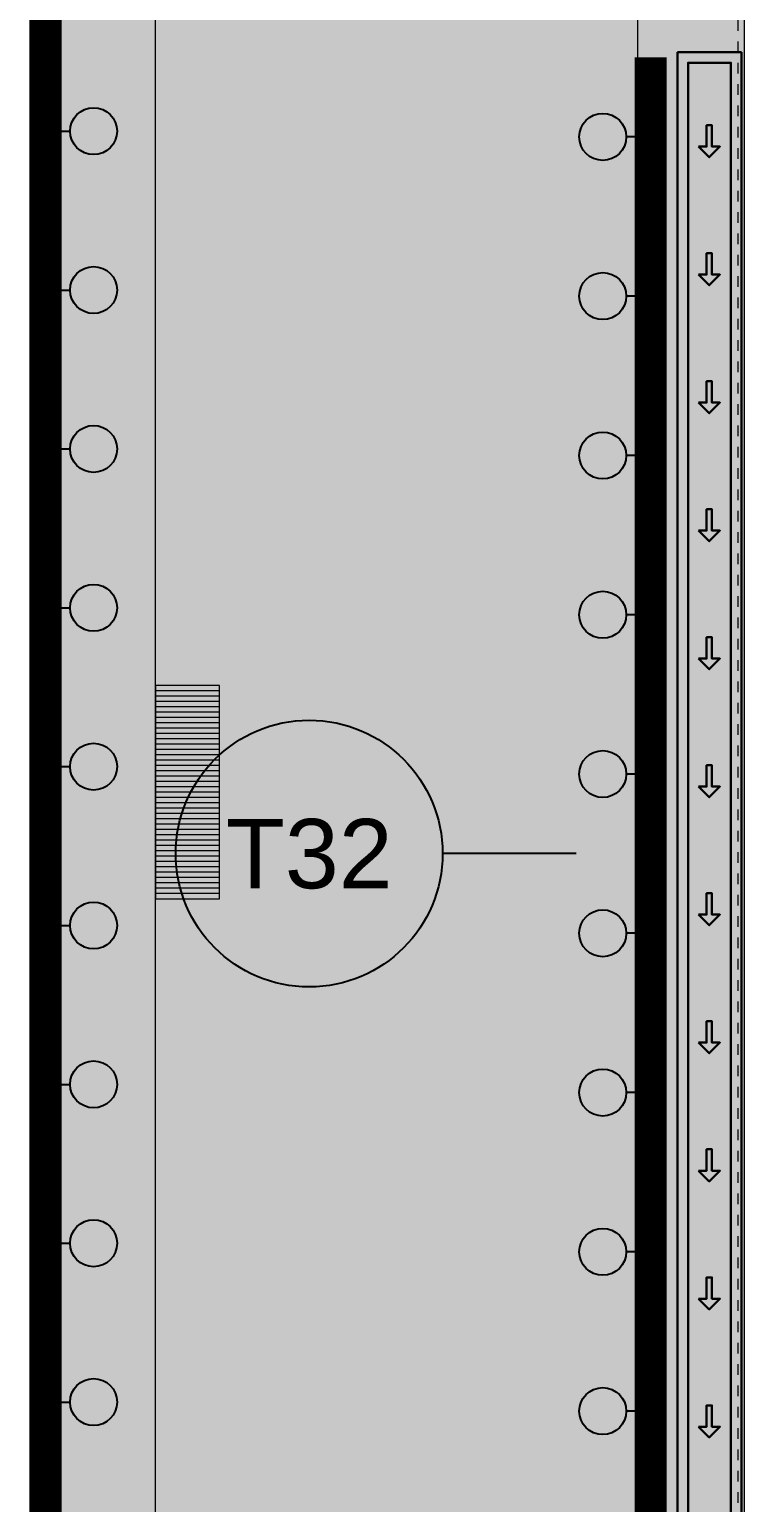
# Model space of a CAD drawing. Header units: metres. Extents: x 349703 to 349913, y 9282546 to 9282694.
# Drawn here: x 349782.7 to 349789.41, y 9282642.73 to 9282656.54 of the extents above; entities that cross this region are included whole.
import ezdxf
from ezdxf.enums import TextEntityAlignment as Align

# ---------------------------------------------------------------- set-up
doc = ezdxf.new("R2010")
doc.units = ezdxf.units.M
doc.header["$LTSCALE"] = 0.25
doc.linetypes.add('B. SUM 2$0$HIDDEN', pattern=[0.375, 0.25, -0.125])
for name, color, linetype, lineweight in [('.', 7, 'Continuous', 0), ('0_ CUNETAS', 160, 'Continuous', 5), ('AREA-VERDE', 3, 'CONTINUOUS', 9), ('ARQ-FONDO', 253, 'CONTINUOUS', 9), ('CUNETAS-RED', 5, 'CONTINUOUS', 18), ('LLORAD-SIMB', 1, 'CONTINUOUS', 25), ('LLORAD-TEXTO', 1, 'CONTINUOUS', 25), ('LLORAD-TRAMO', 1, 'CONTINUOUS', 70)]:
    doc.layers.add(name, color=color, linetype=linetype, lineweight=lineweight)
doc.styles.get("Standard").update_dxf_attribs({"font": 'arial.ttf'})

# ---------------------------------------------------------------- blocks, each defined once
blk = doc.blocks.new('VEREDA MODULO MADRE')
at = {"layer": 'ARQ-FONDO', "linetype": 'B. SUM 2$0$HIDDEN'}
blk.add_lwpolyline([(350103.017, 9282495.972), (350119.067, 9282495.972), (350119.067, 9282487.872), (350103.017, 9282487.872)], close=True, dxfattribs=at)
blk = doc.blocks.new('BANCA PATIOS')
at = {"layer": 'ARQ-FONDO', "flags": 128}
for points in [[(348211.586, 9282636.853), (348213.586, 9282636.853), (348213.586, 9282637.453), (348211.586, 9282637.453), (348211.586, 9282636.853)], [(348211.636, 9282637.453), (348211.636, 9282636.853)], [(348211.686, 9282637.453), (348211.686, 9282636.853)], [(348211.736, 9282637.453), (348211.736, 9282636.853)], [(348211.786, 9282637.453), (348211.786, 9282636.853)], [(348211.836, 9282637.453), (348211.836, 9282636.853)], [(348211.886, 9282637.453), (348211.886, 9282636.853)], [(348211.936, 9282637.453), (348211.936, 9282636.853)], [(348211.986, 9282637.453), (348211.986, 9282636.853)], [(348212.036, 9282637.453), (348212.036, 9282636.853)], [(348212.086, 9282637.453), (348212.086, 9282636.853)], [(348212.136, 9282637.453), (348212.136, 9282636.853)], [(348212.186, 9282637.453), (348212.186, 9282636.853)], [(348212.236, 9282637.453), (348212.236, 9282636.853)], [(348212.286, 9282637.453), (348212.286, 9282636.853)], [(348212.336, 9282637.453), (348212.336, 9282636.853)], [(348212.386, 9282637.453), (348212.386, 9282636.853)], [(348212.436, 9282637.453), (348212.436, 9282636.853)], [(348212.486, 9282637.453), (348212.486, 9282636.853)], [(348212.536, 9282637.453), (348212.536, 9282636.853)], [(348212.586, 9282637.453), (348212.586, 9282636.853)], [(348212.636, 9282637.453), (348212.636, 9282636.853)], [(348212.686, 9282637.453), (348212.686, 9282636.853)], [(348212.736, 9282637.453), (348212.736, 9282636.853)], [(348212.786, 9282637.453), (348212.786, 9282636.853)], [(348212.836, 9282637.453), (348212.836, 9282636.853)], [(348212.886, 9282637.453), (348212.886, 9282636.853)], [(348212.936, 9282637.453), (348212.936, 9282636.853)], [(348212.986, 9282637.453), (348212.986, 9282636.853)], [(348213.036, 9282637.453), (348213.036, 9282636.853)], [(348213.086, 9282637.453), (348213.086, 9282636.853)], [(348213.136, 9282637.453), (348213.136, 9282636.853)], [(348213.186, 9282637.453), (348213.186, 9282636.853)], [(348213.236, 9282637.453), (348213.236, 9282636.853)], [(348213.286, 9282637.453), (348213.286, 9282636.853)], [(348213.336, 9282637.453), (348213.336, 9282636.853)], [(348213.386, 9282637.453), (348213.386, 9282636.853)], [(348213.436, 9282637.453), (348213.436, 9282636.853)], [(348213.486, 9282637.453), (348213.486, 9282636.853)], [(348213.536, 9282637.453), (348213.536, 9282636.853)]]:
    blk.add_lwpolyline(points, dxfattribs=at)
blk = doc.blocks.new('*U2165')
at = {"layer": '.', "lineweight": 30}
h = blk.add_hatch(color=1, dxfattribs=at)
h.dxf.hatch_style = 1
h.paths.add_polyline_path([(-0.025, -0.05), (-0.1, -0.05), (0, -0.15), (0.1, -0.05), (0.025, -0.05), (0.025, 0.15), (-0.025, 0.15)])
at = {"layer": '0_ CUNETAS', "color": 1, "lineweight": 30}
blk.add_lwpolyline([(-0.1, -0.05), (-0.025, -0.05), (-0.025, 0.15), (0.025, 0.15), (0.025, -0.05), (0.1, -0.05), (0, -0.15)], close=True, dxfattribs=at)
blk = doc.blocks.new('*U2191')
at = {"layer": '0_ CUNETAS', "color": 0, "linetype": 'ByBlock', "lineweight": -2, "transparency": 16777216}
for p in [(0, 13.2), (0, 12), (0, 10.8), (0, 9.6), (0, 8.4), (0, 7.2), (0, 6), (0, 4.8), (0, 3.6), (0, 2.4), (0, 1.2), (0, 0)]:
    blk.add_blockref('*U2165', p, dxfattribs=at)
blk = doc.blocks.new('drenaje')
at = {"layer": 'CUNETAS-RED', "lineweight": 30}
for p, q in [((70.614, -19.21), (70.614, -34.134)), ((71.214, -19.21), (70.614, -19.21)), ((70.714, -19.31), (70.714, -34.093)), ((71.114, -19.31), (70.714, -19.31)), ((71.114, -19.31), (71.114, -33.927)), ((71.214, -19.21), (71.214, -33.886)), ((71.239, -19.21), (71.239, -19.21))]:
    blk.add_line(p, q, dxfattribs=at)
at = {"layer": 'CUNETAS-RED', "lineweight": 30, "flags": 128}
blk.add_lwpolyline([(71.114, -33.927), (70.714, -34.093), (70.714, -19.31), (71.114, -19.31), (71.114, -33.927)], dxfattribs=at)
at = {"layer": 'CUNETAS-RED', "lineweight": 0}
blk.add_blockref('*U2191', (70.912, -33.245), dxfattribs=at)

msp = doc.modelspace()

# ---------------------------------------------------------------- hatches: boundary and pattern name
at = {"layer": 'AREA-VERDE', "lineweight": 0, "true_color": 0xc4e4b2, "transparency": 33554687}
h = msp.add_hatch(color=3, dxfattribs=at)
h.dxf.hatch_style = 1
h.paths.add_polyline_path([(349789.395, 9282677.362), (349782.88, 9282677.362), (349782.88, 9282641.142), (349789.395, 9282641.142)])
h.paths.add_polyline_path([(349788.395, 9282676.362), (349788.395, 9282642.142), (349783.88, 9282642.142), (349783.88, 9282676.362)], flags=16)
at = {"layer": 'AREA-VERDE', "lineweight": 0, "true_color": 0xc4e4b2, "transparency": 33554610}
h = msp.add_hatch(color=3, dxfattribs=at)
h.dxf.hatch_style = 1
h.paths.add_polyline_path([(349788.395, 9282676.362), (349783.88, 9282676.362), (349783.88, 9282642.142), (349788.395, 9282642.142)])

# ---------------------------------------------------------------- linework, layer by layer
at = {"layer": 'ARQ-FONDO'}
for points in [[(349782.88, 9282677.362), (349789.395, 9282677.362), (349789.395, 9282641.142), (349782.88, 9282641.142)], [(349783.88, 9282676.362), (349788.395, 9282676.362), (349788.395, 9282642.142), (349783.88, 9282642.142)]]:
    msp.add_lwpolyline(points, close=True, dxfattribs=at)
at = {"layer": 'LLORAD-SIMB'}
for p, q in [((349782.85, 9282655.587), (349783.08, 9282655.587)), ((349788.52, 9282655.533), (349788.29, 9282655.533)), ((349782.85, 9282654.098), (349783.08, 9282654.098)), ((349788.52, 9282654.041), (349788.29, 9282654.041)), ((349782.85, 9282652.608), (349783.08, 9282652.608)), ((349788.52, 9282652.547), (349788.29, 9282652.547)), ((349782.85, 9282651.119), (349783.08, 9282651.119)), ((349788.52, 9282651.054), (349788.29, 9282651.054)), ((349782.85, 9282649.63), (349783.08, 9282649.63)), ((349788.52, 9282649.561), (349788.29, 9282649.561)), ((349782.85, 9282648.141), (349783.08, 9282648.141)), ((349788.52, 9282648.068), (349788.29, 9282648.068)), ((349782.85, 9282646.652), (349783.08, 9282646.652)), ((349788.52, 9282646.575), (349788.29, 9282646.575)), ((349782.85, 9282645.163), (349783.08, 9282645.163)), ((349788.52, 9282645.082), (349788.29, 9282645.082)), ((349782.85, 9282643.674), (349783.08, 9282643.674)), ((349788.52, 9282643.589), (349788.29, 9282643.589))]:
    msp.add_line(p, q, dxfattribs=at)
for centre in [(349783.3, 9282655.587), (349788.07, 9282655.533), (349783.3, 9282654.098), (349788.07, 9282654.041), (349783.3, 9282652.608), (349788.07, 9282652.547), (349783.3, 9282651.119), (349788.07, 9282651.054), (349783.3, 9282649.63), (349788.07, 9282649.561), (349783.3, 9282648.141), (349788.07, 9282648.068), (349783.3, 9282646.652), (349788.07, 9282646.575), (349783.3, 9282645.163), (349788.07, 9282645.082), (349783.3, 9282643.674), (349788.07, 9282643.589)]:
    msp.add_circle(centre, 0.22, dxfattribs=at)
at = {"layer": 'LLORAD-TEXTO'}
msp.add_line((349787.82, 9282648.815), (349786.57, 9282648.815), dxfattribs=at)
msp.add_circle((349785.32, 9282648.815), 1.25, dxfattribs=at)
at = {"layer": 'LLORAD-TRAMO', "const_width": 0.3}
for points in [[(349782.85, 9282656.94), (349782.85, 9282656.69), (349782.85, 9282656.44), (349782.85, 9282656.19), (349782.85, 9282655.94), (349782.85, 9282655.69), (349782.85, 9282655.44), (349782.85, 9282655.19), (349782.85, 9282654.94), (349782.85, 9282654.69), (349782.85, 9282654.44), (349782.85, 9282654.19), (349782.85, 9282653.94), (349782.85, 9282653.69), (349782.85, 9282653.44), (349782.85, 9282653.19), (349782.85, 9282652.94), (349782.85, 9282652.69), (349782.85, 9282652.44), (349782.85, 9282652.19), (349782.85, 9282651.94), (349782.85, 9282651.69), (349782.85, 9282651.44), (349782.85, 9282651.19), (349782.85, 9282650.94), (349782.85, 9282650.69), (349782.85, 9282650.44), (349782.85, 9282650.19), (349782.85, 9282649.94), (349782.85, 9282649.69), (349782.85, 9282649.44), (349782.85, 9282649.19), (349782.85, 9282648.94), (349782.85, 9282648.69), (349782.85, 9282648.44), (349782.85, 9282648.19), (349782.85, 9282647.94), (349782.85, 9282647.69), (349782.85, 9282647.44), (349782.85, 9282647.19), (349782.85, 9282646.94), (349782.85, 9282646.69), (349782.85, 9282646.44), (349782.85, 9282646.19), (349782.85, 9282645.94), (349782.85, 9282645.69), (349782.85, 9282645.44), (349782.85, 9282645.19), (349782.85, 9282644.94), (349782.85, 9282644.69), (349782.85, 9282644.44), (349782.85, 9282644.19), (349782.85, 9282643.94), (349782.85, 9282643.69), (349782.85, 9282643.44), (349782.85, 9282643.19), (349782.85, 9282642.94), (349782.85, 9282642.69), (349782.85, 9282642.44)], [(349788.52, 9282656.28), (349788.52, 9282656.031), (349788.52, 9282655.782), (349788.52, 9282655.533), (349788.52, 9282655.285), (349788.52, 9282655.036), (349788.52, 9282654.787), (349788.52, 9282654.538), (349788.52, 9282654.289), (349788.52, 9282654.041), (349788.52, 9282653.792), (349788.52, 9282653.543), (349788.52, 9282653.294), (349788.52, 9282653.045), (349788.52, 9282652.796), (349788.52, 9282652.547), (349788.52, 9282652.299), (349788.52, 9282652.05), (349788.52, 9282651.801), (349788.52, 9282651.552), (349788.52, 9282651.303), (349788.52, 9282651.054), (349788.52, 9282650.806), (349788.52, 9282650.557), (349788.52, 9282650.308), (349788.52, 9282650.059), (349788.52, 9282649.81), (349788.52, 9282649.561), (349788.52, 9282649.313), (349788.52, 9282649.064), (349788.52, 9282648.815), (349788.52, 9282648.566), (349788.52, 9282648.317), (349788.52, 9282648.068), (349788.52, 9282647.82), (349788.52, 9282647.571), (349788.52, 9282647.322), (349788.52, 9282647.073), (349788.52, 9282646.824), (349788.52, 9282646.575), (349788.52, 9282646.327), (349788.52, 9282646.078), (349788.52, 9282645.829), (349788.52, 9282645.58), (349788.52, 9282645.331), (349788.52, 9282645.082), (349788.52, 9282644.834), (349788.52, 9282644.585), (349788.52, 9282644.336), (349788.52, 9282644.087), (349788.52, 9282643.838), (349788.52, 9282643.589), (349788.52, 9282643.341), (349788.52, 9282643.092), (349788.52, 9282642.843), (349788.52, 9282642.594), (349788.52, 9282642.345)]]:
    msp.add_lwpolyline(points, dxfattribs=at)

# ---------------------------------------------------------------- block references
at = {"layer": 'ARQ-FONDO', "xscale": -1, "rotation": 270}
msp.add_blockref('VEREDA MODULO MADRE', (-8932698.538, 8932538.561), dxfattribs=at)
at = {"layer": 'ARQ-FONDO', "rotation": 270}
msp.add_blockref('BANCA PATIOS', (-8932852.973, 9630861.976), dxfattribs=at)
at = {"layer": 'CUNETAS-RED', "lineweight": 30}
msp.add_blockref('drenaje', (349718.156, 9282675.538), dxfattribs=at)

# ---------------------------------------------------------------- texts
at = {"layer": 'LLORAD-TEXTO'}
msp.add_text('T32', height=0.65, dxfattribs=at).set_placement((349785.32, 9282648.815), align=Align.MIDDLE_CENTER)

doc.saveas('drawing.dxf')
